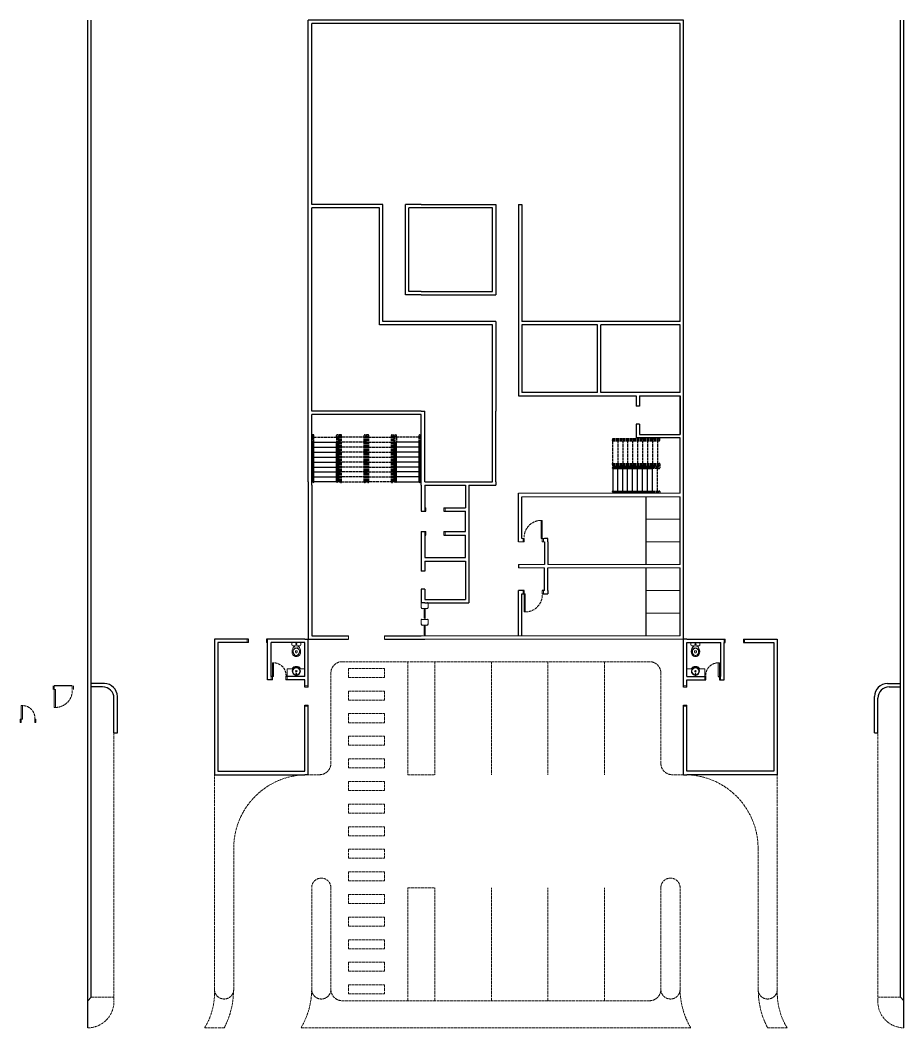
# Model space of a CAD drawing. Header units: centimetres. Extents: x 327 to 9731, y -213 to 4246.
# Drawn here: x 327 to 4237, y -213 to 4246 of the extents above; entities that cross this region are included whole.
import ezdxf

# ---------------------------------------------------------------- set-up
doc = ezdxf.new("R2010")
doc.units = ezdxf.units.CM
doc.linetypes.add('ACAD_ISO02W100', pattern=[15, 12, -3])
for name, color, linetype, lineweight in [('ARQ-MOVEIS', 253, 'Continuous', 15), ('Calçada', 7, 'ACAD_ISO02W100', 15), ('Catraca', 7, 'Continuous', 15), ('Escada', 7, 'Continuous', 30), ('Escada traço', 7, 'ACAD_ISO02W100', 30), ('Parede', 7, 'Continuous', 30), ('porta', 7, 'Continuous', 15), ('tracejada', 254, 'ACAD_ISO02W100', 15), ('vagas estacionamento', 7, 'ACAD_ISO02W100', 15)]:
    doc.layers.add(name, color=color, linetype=linetype, lineweight=lineweight)

msp = doc.modelspace()

# ---------------------------------------------------------------- linework, layer by layer
for p, q in [((1587.2, 1507.5), (1602.2, 1507.5)), ((3277.2, 1507.5), (3262.2, 1507.5))]:
    msp.add_line(p, q)
at = {"layer": 'ARQ-MOVEIS', "color": 253}
for p, q in [((1529.2, 1490.4), (1529.2, 1481.7)), ((1565.2, 1477.7), (1533.2, 1477.7)), ((1569.2, 1490.4), (1569.2, 1481.7)), ((3295.2, 1490.4), (3295.2, 1481.7)), ((3299.2, 1477.7), (3331.2, 1477.7)), ((3335.2, 1490.4), (3335.2, 1481.7)), ((1535.7, 1469.7), (1533.8, 1466.4)), ((1545.2, 1450), (1545.2, 1454.5)), ((1546.2, 1455.5), (1552.2, 1455.5)), ((1553.2, 1450), (1553.2, 1454.5)), ((1562.8, 1469.7), (1564.6, 1466.4)), ((3301.7, 1469.7), (3299.8, 1466.4)), ((3311.2, 1450), (3311.2, 1454.5)), ((3318.2, 1455.5), (3312.2, 1455.5)), ((3319.2, 1450), (3319.2, 1454.5)), ((3328.8, 1469.7), (3330.6, 1466.4)), ((1530.4, 1376.3), (1508.4, 1376.3)), ((1508.4, 1342.5), (1508.4, 1376.3)), ((1547.4, 1355.5), (1551.1, 1355.5)), ((1547.4, 1346.9), (1547.4, 1355.5)), ((1551.1, 1346.9), (1551.1, 1355.5)), ((1587.2, 1376.3), (1568, 1376.3)), ((3277.2, 1376.3), (3296.4, 1376.3)), ((3317.1, 1355.5), (3313.4, 1355.5)), ((3313.4, 1346.9), (3313.4, 1355.5)), ((3317.1, 1346.9), (3317.1, 1355.5)), ((3334, 1376.3), (3356.1, 1376.3)), ((3356.1, 1342.5), (3356.1, 1376.3))]:
    msp.add_line(p, q, dxfattribs=at)
for centre, radius in [((1549.2, 1485.7), 2.5), ((1549.2, 1485.7), 1.8), ((3315.2, 1485.7), 2.5), ((3315.2, 1485.7), 1.8), ((1549.2, 1345.3), 2.46), ((1549.2, 1345.3), 1.96), ((3315.2, 1345.3), 2.46), ((3315.2, 1345.3), 1.96)]:
    msp.add_circle(centre, radius, dxfattribs=at)
for centre, radius, start, end in [((1531.2, 1490.4), 2, 90.0013, 179.9987), ((1533.2, 1481.7), 4, 180.0013, 269.9987), ((1514, 1482.1), 25, 330.3575, 350.0035), ((1541.7, 1473), 0.75, 90, 270), ((1541.7, 1473), 0.75, 270, 90), ((1556.7, 1473), 0.75, 90, 270), ((1556.7, 1473), 0.75, 270, 90), ((1584.5, 1482.1), 25, 189.9928, 209.6409), ((1565.2, 1481.7), 4, 270.0013, 359.9987), ((1567.2, 1490.4), 2, 0.0013, 89.9987), ((3297.2, 1490.4), 2, 90.0013, 179.9987), ((3299.2, 1481.7), 4, 180.0013, 269.9987), ((3280, 1482.1), 25, 330.3591, 350.0072), ((3307.7, 1473), 0.75, 90, 270), ((3307.7, 1473), 0.75, 270, 90), ((3322.7, 1473), 0.75, 90, 270), ((3322.7, 1473), 0.75, 270, 90), ((3350.5, 1482.1), 25, 189.9965, 209.6425), ((3331.2, 1481.7), 4, 270.0013, 359.9987), ((3333.2, 1490.4), 2, 0.0013, 89.9987), ((1557.7, 1452.8), 27.5, 150.3651, 211.7876), ((1549.2, 1447.5), 17.5, 211.7883, 328.2117), ((1557.7, 1452.8), 23, 174.8455, 211.7867), ((1549.2, 1453.6), 14.5, 5.154, 174.846), ((1557.7, 1452.8), 22, 174.8474, 211.7905), ((1549.2, 1453.6), 13.5, 5.1542, 174.8458), ((1549.2, 1447.5), 13, 211.7885, 328.2115), ((1549.2, 1447.5), 12, 211.7884, 328.2116), ((1546.2, 1454.5), 1, 90.0013, 179.9987), ((1549.2, 1450), 4, 180, 0), ((1552.2, 1454.5), 1, 0.0013, 89.9987), ((1540.7, 1452.8), 22, 328.2097, 5.1512), ((1540.7, 1452.8), 23, 328.2133, 5.1545), ((1540.7, 1452.8), 27.5, 328.2121, 29.6352), ((3323.7, 1452.8), 27.5, 150.3648, 211.7879), ((3315.2, 1447.5), 17.5, 211.7883, 328.2117), ((3323.7, 1452.8), 23, 174.8455, 211.7867), ((3315.2, 1453.6), 14.5, 5.154, 174.846), ((3323.7, 1452.8), 22, 174.8488, 211.7903), ((3315.2, 1453.6), 13.5, 5.1542, 174.8458), ((3315.2, 1447.5), 13, 211.7885, 328.2115), ((3315.2, 1447.5), 12, 211.7884, 328.2116), ((3312.2, 1454.5), 1, 90.0013, 179.9987), ((3315.2, 1450), 4, 180, 0), ((3318.2, 1454.5), 1, 0.0013, 89.9987), ((3306.7, 1452.8), 22, 328.2095, 5.1526), ((3306.7, 1452.8), 23, 328.2133, 5.1545), ((3306.7, 1452.8), 27.5, 328.2124, 29.6349), ((1549.2, 1364.8), 22, 90, 148.661), ((1549.2, 1364.8), 18, 90, 264.0688), ((1549.2, 1364.8), 22, 31.339, 90), ((1549.2, 1364.8), 18, 276.2513, 90), ((3315.2, 1364.8), 22, 90, 148.661), ((3315.2, 1364.8), 18, 90, 263.7487), ((3315.2, 1364.8), 22, 31.339, 90), ((3315.2, 1364.8), 18, 275.9312, 90), ((1549.2, 1364.8), 15.6, 90, 263.1514), ((1549.2, 1364.8), 3.35, 90, 270), ((1549.2, 1364.8), 2.25, 90, 270), ((1549.2, 1364.8), 15.6, 277.2188, 90), ((1549.2, 1364.8), 3.35, 270, 90), ((1549.2, 1364.8), 2.25, 270, 90), ((3315.2, 1364.8), 15.6, 90, 262.7812), ((3315.2, 1364.8), 3.35, 90, 270), ((3315.2, 1364.8), 2.25, 90, 270), ((3315.2, 1364.8), 15.6, 276.8486, 90), ((3315.2, 1364.8), 3.35, 270, 90), ((3315.2, 1364.8), 2.25, 270, 90)]:
    msp.add_arc(centre, radius, start, end, dxfattribs=at)
at = {"layer": 'Calçada'}
for p, q in [((1752.2, 1407.5), (3112.2, 1407.5)), ((1702.2, 957.5), (1702.2, 1357.5)), ((1779.9, 1377.5), (1779.9, 1337.5)), ((1779.9, 1377.5), (1939.9, 1377.5)), ((1939.9, 1377.5), (1939.9, 1337.5)), ((3162.2, 957.5), (3162.2, 1357.5)), ((1779.9, 1337.5), (1939.9, 1337.5)), ((1779.9, 1277.5), (1939.9, 1277.5)), ((1779.9, 1277.5), (1779.9, 1237.5)), ((1939.9, 1277.5), (1939.9, 1237.5)), ((1779.9, 1237.5), (1939.9, 1237.5)), ((1779.9, 1177.5), (1939.9, 1177.5)), ((1779.9, 1177.5), (1779.9, 1137.5)), ((1939.9, 1177.5), (1939.9, 1137.5)), ((1779.9, 1137.5), (1939.9, 1137.5)), ((742.2, 1092.5), (742.2, -92.5)), ((1779.9, 1077.5), (1939.9, 1077.5)), ((1779.9, 1077.5), (1779.9, 1037.5)), ((1939.9, 1077.5), (1939.9, 1037.5)), ((4122.2, -92.5), (4122.2, 1092.5)), ((4122.2, 1092.5), (4122.2, 1092.5)), ((1779.9, 1037.5), (1939.9, 1037.5)), ((1779.9, 977.5), (1939.9, 977.5)), ((1779.9, 977.5), (1779.9, 937.5)), ((1779.9, 937.5), (1939.9, 937.5)), ((1939.9, 977.5), (1939.9, 937.5)), ((1187.2, -42.5), (1187.2, 907.5)), ((1652.2, 907.5), (1602.2, 907.5)), ((3262.2, 907.5), (3212.2, 907.5)), ((3677.2, -42.5), (3677.2, 907.5)), ((1779.9, 877.5), (1939.9, 877.5)), ((1779.9, 877.5), (1779.9, 837.5)), ((1939.9, 877.5), (1939.9, 837.5)), ((1779.9, 837.5), (1939.9, 837.5)), ((1779.9, 777.5), (1939.9, 777.5)), ((1779.9, 777.5), (1779.9, 737.5)), ((1939.9, 777.5), (1939.9, 737.5)), ((1779.9, 737.5), (1939.9, 737.5)), ((1779.9, 677.5), (1939.9, 677.5)), ((1779.9, 677.5), (1779.9, 637.5)), ((1939.9, 677.5), (1939.9, 637.5)), ((1779.9, 637.5), (1939.9, 637.5)), ((1272.2, -42.5), (1272.2, 581.8)), ((3592.2, 581.8), (3592.2, -42.5)), ((1779.9, 577.5), (1779.9, 537.5)), ((1779.9, 577.5), (1939.9, 577.5)), ((1779.9, 537.5), (1939.9, 537.5)), ((1939.9, 577.5), (1939.9, 537.5)), ((1779.9, 477.5), (1779.9, 437.5)), ((1779.9, 477.5), (1939.9, 477.5)), ((1939.9, 477.5), (1939.9, 437.5)), ((1617.2, -42.5), (1617.2, 407.5)), ((1779.9, 437.5), (1939.9, 437.5)), ((3247.2, -42.5), (3247.2, 407.5)), ((1779.9, 377.5), (1779.9, 337.5)), ((1779.9, 377.5), (1939.9, 377.5)), ((1939.9, 377.5), (1939.9, 337.5)), ((1779.9, 337.5), (1939.9, 337.5)), ((1779.9, 277.5), (1779.9, 237.5)), ((1779.9, 277.5), (1939.9, 277.5)), ((1939.9, 277.5), (1939.9, 237.5)), ((1779.9, 237.5), (1939.9, 237.5)), ((1702.2, 187.5), (1702.2, -42.5)), ((3162.2, 187.5), (3162.2, -42.5)), ((1779.9, 177.5), (1779.9, 137.5)), ((1779.9, 177.5), (1939.9, 177.5)), ((1779.9, 137.5), (1939.9, 137.5)), ((1939.9, 177.5), (1939.9, 137.5)), ((1779.9, 77.5), (1779.9, 37.5)), ((1779.9, 77.5), (1939.9, 77.5)), ((1939.9, 77.5), (1939.9, 37.5)), ((1779.9, 37.5), (1939.9, 37.5)), ((1779.9, -22.5), (1779.9, -62.5)), ((1779.9, -22.5), (1939.9, -22.5)), ((1939.9, -22.5), (1939.9, -62.5)), ((642.2, -77.5), (742.2, -77.5)), ((1779.9, -62.5), (1939.9, -62.5)), ((4222.2, -77.3), (4122.2, -77.3)), ((3112.2, -92.5), (1752.2, -92.5)), ((1229.7, -212.5), (1143.7, -212.5)), ((1574.8, -212.5), (1570.1, -212.5)), ((3294.4, -212.5), (1574.8, -212.5)), ((3634.7, -212.5), (3720.7, -212.5))]:
    msp.add_line(p, q, dxfattribs=at)
for centre, radius, start, end in [((1752.2, 1357.5), 50, 90, 180), ((3112.2, 1357.5), 50, 0, 90), ((1652.2, 957.5), 50, 270, 0), ((3212.2, 957.5), 50, 180, 270), ((1597.9, 581.8), 325.6, 90, 180), ((3266.6, 581.8), 325.6, 0, 90), ((1659.7, 407.5), 42.5, 0, 180), ((3204.7, 407.5), 42.5, 360, 180), ((1659.7, -10), 42.5, 180, 180), ((3204.7, -10), 42.5, 359.9999999999999, 0), ((885.5, -55.9), 302, 328.7602, 2.5338), ((1229.7, -42.5), 42.5, 180, 0), ((1274.8, -39.1), 342.4, 329.5743, 359.4298), ((1659.7, -42.5), 42.5, 180, 0), ((1717.2, -112.5), 100, 98.6269, 98.7182), ((1752.2, -42.5), 50, 180, 270), ((3112.2, -42.5), 50, 270, 0), ((3147.2, -112.5), 100, 81.2818, 81.3731), ((3204.7, -42.5), 42.5, 180, 0), ((3589.6, -39.1), 342.4, 180.5702, 210.4257), ((3634.7, -42.5), 42.5, 180, 0), ((3979, -55.9), 302, 177.4662, 211.2398), ((928.5, -49.8), 342.4, 331.6151, 359.4298), ((3936, -49.8), 342.4, 180.5702, 208.3849), ((625.6, -95.9), 116.7, 270.8051, 1.6326), ((4238.9, -95.9), 116.7, 178.3674, 269.1949)]:
    msp.add_arc(centre, radius, start, end, dxfattribs=at)
at = {"layer": 'Catraca'}
for p, q in [((2102.2, 1665.8), (2102.2, 1647.8)), ((2132.2, 1647.8), (2132.2, 1665.8)), ((2107.2, 1642.8), (2127.2, 1642.8)), ((2115.2, 1642.8), (2115.2, 1600.8)), ((2119.2, 1600.8), (2119.2, 1642.8)), ((2102.2, 1592.5), (2102.2, 1574.5)), ((2104.2, 1594.5), (2130.2, 1594.5)), ((2107.2, 1569.5), (2127.2, 1569.5)), ((2115.2, 1569.5), (2115.2, 1527.5)), ((2119.2, 1527.5), (2119.2, 1569.5)), ((2132.2, 1574.5), (2132.2, 1592.5))]:
    msp.add_line(p, q, dxfattribs=at)
at = {"layer": 'Escada'}
for p, q in [((3262.2, 4245.8), (1602.2, 4245.8)), ((3247.2, 4230.8), (1617.2, 4230.8)), ((1932.2, 3430.8), (1617.2, 3430.8)), ((1917.2, 3415.8), (1617.2, 3415.8)), ((2102.2, 3430.8), (2032.2, 3430.8)), ((2102.2, 3415.8), (2047.2, 3415.8)), ((2102.2, 3045.8), (2047.2, 3045.8)), ((2102.2, 3030.8), (2032.2, 3030.8)), ((2102.2, 2515.8), (1617.2, 2515.8)), ((2102.2, 2500.8), (1617.2, 2500.8)), ((2102.2, 2515.8), (2117.2, 2515.8)), ((1620.2, 2405.8), (1617.2, 2405.8)), ((1617.2, 2378.8), (1622.2, 2378.8)), ((1627.2, 2378.8), (1727.5, 2378.8)), ((1727.5, 2202.8), (1727.5, 2378.8)), ((1732.5, 2378.8), (1737.5, 2378.8)), ((1732.5, 2202.8), (1732.5, 2378.8)), ((1737.5, 2202.8), (1737.5, 2378.8)), ((1982, 2202.8), (1982, 2378.8)), ((1987, 2378.8), (1982, 2378.8)), ((1987, 2202.8), (1987, 2378.8)), ((1992, 2202.8), (1992, 2378.8)), ((2092.2, 2378.8), (1992, 2378.8)), ((2092.2, 2378.8), (2097.2, 2378.8)), ((2102.2, 2378.8), (2097.2, 2378.8)), ((1617.2, 2356.8), (1622.2, 2356.8)), ((1617.2, 2334.8), (1622.2, 2334.8)), ((1627.2, 2356.8), (1727.5, 2356.8)), ((1627.2, 2334.8), (1727.5, 2334.8)), ((1732.5, 2356.8), (1737.5, 2356.8)), ((1732.5, 2334.8), (1737.5, 2334.8)), ((1987, 2356.8), (1982, 2356.8)), ((1987, 2334.8), (1982, 2334.8)), ((2092.2, 2356.8), (1992, 2356.8)), ((2092.2, 2334.8), (1992, 2334.8)), ((2102.2, 2356.8), (2097.2, 2356.8)), ((2102.2, 2334.8), (2097.2, 2334.8)), ((1617.2, 2312.8), (1622.2, 2312.8)), ((1617.2, 2290.8), (1622.2, 2290.8)), ((1622.2, 2312.8), (1727.5, 2312.8)), ((1622.2, 2290.8), (1727.5, 2290.8)), ((1732.5, 2312.8), (1737.5, 2312.8)), ((1732.5, 2290.8), (1737.5, 2290.8)), ((1987, 2312.8), (1982, 2312.8)), ((1987, 2290.8), (1982, 2290.8)), ((2092.2, 2312.8), (1992, 2312.8)), ((2092.2, 2290.8), (1992, 2290.8)), ((2102.2, 2312.8), (2097.2, 2312.8)), ((2102.2, 2290.8), (2097.2, 2290.8)), ((1617.2, 2268.8), (1622.2, 2268.8)), ((1617.2, 2246.8), (1622.2, 2246.8)), ((1622.2, 2268.8), (1727.5, 2268.8)), ((1622.2, 2246.8), (1727.5, 2246.8)), ((1732.5, 2268.8), (1737.5, 2268.8)), ((1732.5, 2246.8), (1737.5, 2246.8)), ((1987, 2268.8), (1982, 2268.8)), ((1987, 2246.8), (1982, 2246.8)), ((2092.2, 2268.8), (1992, 2268.8)), ((2092.2, 2246.8), (1992, 2246.8)), ((2102.2, 2268.8), (2097.2, 2268.8)), ((2102.2, 2246.8), (2097.2, 2246.8)), ((2949.2, 2272.7), (2949.2, 2267.7)), ((2949.2, 2272.7), (3125.2, 2272.7)), ((2949.2, 2267.7), (3125.2, 2267.7)), ((2949.2, 2262.7), (2949.2, 2162.5)), ((2949.2, 2262.7), (3125.2, 2262.7)), ((2971.2, 2267.7), (2971.2, 2272.7)), ((2971.2, 2162.5), (2971.2, 2262.7)), ((2993.2, 2267.7), (2993.2, 2272.7)), ((2993.2, 2162.5), (2993.2, 2262.7)), ((3015.2, 2267.7), (3015.2, 2272.7)), ((3015.2, 2162.5), (3015.2, 2262.7)), ((3037.2, 2267.7), (3037.2, 2272.7)), ((3037.2, 2162.5), (3037.2, 2262.7)), ((3059.2, 2267.7), (3059.2, 2272.7)), ((3059.2, 2162.5), (3059.2, 2262.7)), ((3081.2, 2267.7), (3081.2, 2272.7)), ((3081.2, 2162.5), (3081.2, 2262.7)), ((3103.2, 2267.7), (3103.2, 2272.7)), ((3103.2, 2162.5), (3103.2, 2262.7)), ((3125.2, 2267.7), (3125.2, 2272.7)), ((3125.2, 2162.5), (3125.2, 2262.7)), ((1617.2, 2224.8), (1622.2, 2224.8)), ((1622.2, 2202.8), (1617.2, 2202.8)), ((1622.2, 2224.8), (1727.5, 2224.8)), ((1727.5, 2202.8), (1622.2, 2202.8)), ((1732.5, 2224.8), (1737.5, 2224.8)), ((1737.5, 2202.8), (1732.5, 2202.8)), ((1987, 2224.8), (1982, 2224.8)), ((1982, 2202.8), (1987, 2202.8)), ((2092.2, 2224.8), (1992, 2224.8)), ((1992, 2202.8), (2092.2, 2202.8)), ((2102.2, 2224.8), (2097.2, 2224.8)), ((2097.2, 2202.8), (2102.2, 2202.8)), ((2949.2, 2157.5), (2949.2, 2152.5)), ((2971.2, 2152.5), (2971.2, 2157.5)), ((2993.2, 2152.5), (2993.2, 2157.5)), ((3015.2, 2152.5), (3015.2, 2157.5)), ((3037.2, 2152.5), (3037.2, 2157.5)), ((3059.2, 2152.5), (3059.2, 2157.5)), ((3081.2, 2152.5), (3081.2, 2157.5)), ((3103.2, 2152.5), (3103.2, 2157.5)), ((3125.2, 2162.5), (3125.2, 2157.5)), ((3125.2, 2152.5), (3125.2, 2157.5))]:
    msp.add_line(p, q, dxfattribs=at)
for centre, start, end in [((2949.2, 2265.2), 90, 270), ((1624.7, 2202.8), 180, 0), ((1730, 2202.8), 180, 0), ((1989.5, 2202.8), 180, 0), ((2094.7, 2202.8), 180, 0), ((2949.2, 2160), 90, 270)]:
    msp.add_arc(centre, 2.5, start, end, dxfattribs=at)
at = {"layer": 'Escada traço'}
for p, q in [((1625.2, 2410.8), (1617.2, 2410.8)), ((1627.2, 2405.8), (1627.2, 2408.8)), ((1727.5, 2400.8), (1727.5, 2408.8)), ((1747.5, 2410.8), (1729.5, 2410.8)), ((1749.5, 2400.8), (1749.5, 2408.8)), ((1849.7, 2405.8), (1849.7, 2408.8)), ((1851.7, 2410.8), (1859.7, 2410.8)), ((1867.7, 2410.8), (1859.7, 2410.8)), ((1869.7, 2405.8), (1869.7, 2408.8)), ((1970, 2202.8), (1970, 2408.8)), ((1972, 2410.8), (1990, 2410.8)), ((1992, 2400.8), (1992, 2408.8)), ((2092.2, 2405.8), (2092.2, 2408.8)), ((2094.2, 2410.8), (2102.2, 2410.8)), ((1617.2, 2400.8), (1622.2, 2400.8)), ((1622.2, 2400.8), (1622.2, 2403.8)), ((1622.2, 2400.8), (1622.2, 2378.8)), ((1627.2, 2400.8), (1627.2, 2405.8)), ((1627.2, 2400.8), (1727.5, 2400.8)), ((1627.2, 2378.8), (1627.2, 2400.8)), ((1727.5, 2400.8), (1727.5, 2378.8)), ((1732.5, 2400.8), (1732.5, 2403.8)), ((1732.5, 2400.8), (1737.5, 2400.8)), ((1732.5, 2400.8), (1732.5, 2378.8)), ((1742.5, 2405.8), (1734.5, 2405.8)), ((1737.5, 2378.8), (1737.5, 2400.8)), ((1744.5, 2400.8), (1739.5, 2400.8)), ((1739.5, 2202.8), (1739.5, 2400.8)), ((1744.5, 2378.8), (1739.5, 2378.8)), ((1744.5, 2400.8), (1744.5, 2403.8)), ((1744.5, 2202.8), (1744.5, 2400.8)), ((1854.7, 2400.8), (1749.5, 2400.8)), ((1749.5, 2202.8), (1749.5, 2400.8)), ((1854.7, 2378.8), (1749.5, 2378.8)), ((1849.7, 2400.8), (1849.7, 2405.8)), ((1849.7, 2202.8), (1849.7, 2400.8)), ((1854.7, 2400.8), (1854.7, 2403.8)), ((1854.7, 2202.8), (1854.7, 2400.8)), ((1859.7, 2400.8), (1854.7, 2400.8)), ((1859.7, 2378.8), (1854.7, 2378.8)), ((1856.7, 2405.8), (1859.7, 2405.8)), ((1862.7, 2405.8), (1859.7, 2405.8)), ((1859.7, 2202.8), (1859.7, 2400.8)), ((1859.7, 2400.8), (1864.7, 2400.8)), ((1859.7, 2202.8), (1859.7, 2400.8)), ((1859.7, 2378.8), (1864.7, 2378.8)), ((1864.7, 2400.8), (1864.7, 2403.8)), ((1864.7, 2202.8), (1864.7, 2400.8)), ((1869.7, 2400.8), (1869.7, 2405.8)), ((1869.7, 2202.8), (1869.7, 2400.8)), ((1869.7, 2400.8), (1970, 2400.8)), ((1869.7, 2378.8), (1970, 2378.8)), ((1975, 2202.8), (1975, 2403.8)), ((1975, 2400.8), (1980, 2400.8)), ((1975, 2378.8), (1980, 2378.8)), ((1977, 2405.8), (1985, 2405.8)), ((1980, 2202.8), (1980, 2400.8)), ((1987, 2400.8), (1982, 2400.8)), ((1982, 2378.8), (1982, 2400.8)), ((1987, 2400.8), (1987, 2403.8)), ((1987, 2378.8), (1987, 2400.8)), ((2092.2, 2400.8), (1992, 2400.8)), ((1992, 2400.8), (1992, 2378.8)), ((2092.2, 2400.8), (2092.2, 2405.8)), ((2092.2, 2378.8), (2092.2, 2400.8)), ((2097.2, 2400.8), (2097.2, 2403.8)), ((2102.2, 2400.8), (2097.2, 2400.8)), ((2097.2, 2378.8), (2097.2, 2400.8)), ((2099.2, 2405.8), (2102.2, 2405.8)), ((2949.2, 2395), (3147.2, 2395)), ((2949.2, 2390), (2949.2, 2395)), ((2949.2, 2395), (3147.2, 2395)), ((2949.2, 2390), (3147.2, 2390)), ((2949.2, 2385), (3147.2, 2385)), ((2949.2, 2279.7), (2949.2, 2385)), ((2971.2, 2395), (2971.2, 2390)), ((2971.2, 2385), (2971.2, 2284.7)), ((2993.2, 2395), (2993.2, 2390)), ((2993.2, 2385), (2993.2, 2284.7)), ((3015.2, 2395), (3015.2, 2390)), ((3015.2, 2385), (3015.2, 2284.7)), ((3037.2, 2395), (3037.2, 2390)), ((3037.2, 2385), (3037.2, 2284.7)), ((3059.2, 2395), (3059.2, 2390)), ((3059.2, 2385), (3059.2, 2284.7)), ((3081.2, 2395), (3081.2, 2390)), ((3081.2, 2385), (3081.2, 2284.7)), ((3103.2, 2395), (3103.2, 2390)), ((3103.2, 2385), (3103.2, 2284.7)), ((3125.2, 2395), (3125.2, 2390)), ((3125.2, 2385), (3125.2, 2284.7)), ((3147.2, 2395), (3147.2, 2390)), ((3147.2, 2390), (3150.2, 2390)), ((3147.2, 2385), (3147.2, 2284.7)), ((3147.2, 2385), (3152.2, 2385)), ((3152.2, 2398), (3152.2, 2395)), ((3152.2, 2392), (3152.2, 2395)), ((3152.2, 2385), (3155.2, 2385)), ((3157.2, 2387), (3157.2, 2398)), ((1744.5, 2356.8), (1739.5, 2356.8)), ((1744.5, 2334.8), (1739.5, 2334.8)), ((1854.7, 2356.8), (1749.5, 2356.8)), ((1854.7, 2334.8), (1749.5, 2334.8)), ((1859.7, 2356.8), (1854.7, 2356.8)), ((1859.7, 2334.8), (1854.7, 2334.8)), ((1859.7, 2356.8), (1864.7, 2356.8)), ((1859.7, 2334.8), (1864.7, 2334.8)), ((1869.7, 2356.8), (1970, 2356.8)), ((1869.7, 2334.8), (1970, 2334.8)), ((1975, 2356.8), (1980, 2356.8)), ((1975, 2334.8), (1980, 2334.8)), ((1744.5, 2312.8), (1739.5, 2312.8)), ((1744.5, 2290.8), (1739.5, 2290.8)), ((1854.7, 2312.8), (1749.5, 2312.8)), ((1854.7, 2290.8), (1749.5, 2290.8)), ((1859.7, 2312.8), (1854.7, 2312.8)), ((1859.7, 2290.8), (1854.7, 2290.8)), ((1859.7, 2312.8), (1864.7, 2312.8)), ((1859.7, 2290.8), (1864.7, 2290.8)), ((1869.7, 2312.8), (1970, 2312.8)), ((1869.7, 2290.8), (1970, 2290.8)), ((1975, 2312.8), (1980, 2312.8)), ((1975, 2290.8), (1980, 2290.8)), ((2949.2, 2284.7), (3155.2, 2284.7)), ((2949.2, 2274.7), (2949.2, 2279.7)), ((2949.2, 2279.7), (3150.2, 2279.7)), ((2949.2, 2274.7), (3147.2, 2274.7)), ((2971.2, 2279.7), (2971.2, 2274.7)), ((2993.2, 2279.7), (2993.2, 2274.7)), ((3015.2, 2279.7), (3015.2, 2274.7)), ((3037.2, 2279.7), (3037.2, 2274.7)), ((3059.2, 2279.7), (3059.2, 2274.7)), ((3081.2, 2279.7), (3081.2, 2274.7)), ((3103.2, 2279.7), (3103.2, 2274.7)), ((3125.2, 2279.7), (3125.2, 2274.7)), ((3147.2, 2279.7), (3147.2, 2274.7)), ((3152.2, 2277.7), (3152.2, 2269.7)), ((3157.2, 2282.7), (3157.2, 2264.7)), ((1744.5, 2268.8), (1739.5, 2268.8)), ((1744.5, 2246.8), (1739.5, 2246.8)), ((1854.7, 2268.8), (1749.5, 2268.8)), ((1854.7, 2246.8), (1749.5, 2246.8)), ((1859.7, 2268.8), (1854.7, 2268.8)), ((1859.7, 2246.8), (1854.7, 2246.8)), ((1859.7, 2268.8), (1864.7, 2268.8)), ((1859.7, 2246.8), (1864.7, 2246.8)), ((1869.7, 2268.8), (1970, 2268.8)), ((1869.7, 2246.8), (1970, 2246.8)), ((1975, 2268.8), (1980, 2268.8)), ((1975, 2246.8), (1980, 2246.8)), ((3125.2, 2272.7), (3147.2, 2272.7)), ((3125.2, 2267.7), (3147.2, 2267.7)), ((3147.2, 2262.7), (3125.2, 2262.7)), ((3147.2, 2267.7), (3147.2, 2272.7)), ((3147.2, 2267.7), (3150.2, 2267.7)), ((3147.2, 2162.5), (3147.2, 2262.7)), ((3147.2, 2262.7), (3155.2, 2262.7)), ((1744.5, 2224.8), (1739.5, 2224.8)), ((1739.5, 2202.8), (1744.5, 2202.8)), ((1854.7, 2224.8), (1749.5, 2224.8)), ((1749.5, 2202.8), (1849.7, 2202.8)), ((1859.7, 2224.8), (1854.7, 2224.8)), ((1854.7, 2202.8), (1859.7, 2202.8)), ((1859.7, 2224.8), (1864.7, 2224.8)), ((1864.7, 2202.8), (1859.7, 2202.8)), ((1869.7, 2224.8), (1970, 2224.8)), ((1975, 2202.8), (1869.7, 2202.8)), ((1975, 2224.8), (1980, 2224.8)), ((1980, 2202.8), (1975, 2202.8)), ((3125.2, 2162.5), (3147.2, 2162.5)), ((3125.2, 2157.5), (3147.2, 2157.5)), ((3147.2, 2162.5), (3152.2, 2162.5)), ((3147.2, 2152.5), (3147.2, 2157.5)), ((3147.2, 2157.5), (3150.2, 2157.5)), ((3152.2, 2162.5), (3155.2, 2162.5)), ((3157.2, 2160.5), (3157.2, 2152.5))]:
    msp.add_line(p, q, dxfattribs=at)
for centre, radius, start, end in [((1625.2, 2408.8), 2, 0, 90), ((1729.5, 2408.8), 2, 90, 180), ((1747.5, 2408.8), 2, 0, 90), ((1851.7, 2408.8), 2, 90, 180), ((1867.7, 2408.8), 2, 0, 90), ((1972, 2408.8), 2, 90, 180), ((1990, 2408.8), 2, 0, 90), ((2094.2, 2408.8), 2, 90, 180), ((1620.2, 2403.8), 2, 0, 90), ((1734.5, 2403.8), 2, 90, 180), ((1742.5, 2403.8), 2, 0, 90), ((1856.7, 2403.8), 2, 90, 180), ((1862.7, 2403.8), 2, 0, 90), ((1977, 2403.8), 2, 90, 180), ((1985, 2403.8), 2, 0, 90), ((2099.2, 2403.8), 2, 90, 180), ((2949.2, 2387.5), 2.5, 90, 270), ((3150.2, 2392), 2, 270, 0), ((3155.2, 2387), 2, 270, 0), ((2949.2, 2282.2), 2.5, 90, 270), ((3150.2, 2277.7), 2, 0, 90), ((3155.2, 2282.7), 2, 0, 90), ((3150.2, 2269.7), 2, 270, 0), ((3155.2, 2264.7), 2, 270, 0), ((1747, 2202.8), 2.5, 180, 0), ((1852.2, 2202.8), 2.5, 180, 0), ((1867.2, 2202.8), 2.5, 180, 0), ((1972.5, 2202.8), 2.5, 180, 0), ((3150.2, 2155.5), 2, 0, 90), ((3155.2, 2160.5), 2, 0, 90)]:
    msp.add_arc(centre, radius, start, end, dxfattribs=at)
at = {"layer": 'Parede'}
for p, q in [((627.2, 1092.5), (627.2, 4245.8)), ((642.2, 1092.5), (642.2, 4245.8)), ((1602.2, 2515.8), (1602.2, 4245.8)), ((3262.2, 1507.5), (3262.2, 4245.8)), ((4222.2, 1092.5), (4222.2, 4245.8)), ((4237.2, 1092.5), (4237.2, 4245.8)), ((1617.2, 3430.8), (1617.2, 4230.8)), ((3247.2, 2913), (3247.2, 4230.8)), ((1617.2, 2830.8), (1617.2, 3415.8)), ((1917.2, 2898), (1917.2, 3415.8)), ((1932.2, 2913), (1932.2, 3430.8)), ((2032.2, 3030.8), (2032.2, 3430.8)), ((2047.2, 3045.8), (2047.2, 3415.8)), ((2102.2, 3430.8), (2432.2, 3430.8)), ((2417.2, 3415.8), (2102.2, 3415.8)), ((2417.2, 3045.8), (2417.2, 3415.8)), ((2432.2, 3430.8), (2432.2, 3030.8)), ((2532.2, 3430.8), (2532.2, 2928)), ((2532.2, 3430.8), (2547.2, 3430.8)), ((2547.2, 3430.8), (2547.2, 2913)), ((2102.2, 3045.8), (2417.2, 3045.8)), ((2102.2, 3030.8), (2432.2, 3030.8)), ((2417.2, 2898), (1917.2, 2898)), ((2432.2, 2913), (1932.2, 2913)), ((2417.2, 2515.8), (2417.2, 2898)), ((2432.2, 2913), (2432.2, 2515.8)), ((2532.2, 2928), (2532.2, 2598)), ((3247.2, 2913), (2547.2, 2913)), ((2547.2, 2898), (2547.2, 2598)), ((2882.2, 2898), (2547.2, 2898)), ((2882.2, 2598), (2882.2, 2898)), ((3247.2, 2898), (2897.2, 2898)), ((2897.2, 2598), (2897.2, 2898)), ((3247.2, 2598), (3247.2, 2898)), ((1617.2, 2515.8), (1617.2, 2830.8)), ((2532.2, 2598), (2532.2, 2583)), ((2882.2, 2598), (2547.2, 2598)), ((3247.2, 2598), (2897.2, 2598)), ((2532.2, 2583), (3052.2, 2583)), ((3052.2, 2583), (3052.2, 2538)), ((3067.2, 2583), (3067.2, 2538)), ((3067.2, 2583), (3247.2, 2583)), ((3247.2, 2583), (3247.2, 2413)), ((3247.2, 2413), (3247.2, 2583)), ((1602.2, 2202.8), (1602.2, 2515.8)), ((1617.2, 2187.8), (1617.2, 2500.8)), ((2102.2, 2187.8), (2102.2, 2500.8)), ((2117.2, 2202.8), (2117.2, 2515.8)), ((2417.2, 2202.8), (2417.2, 2515.8)), ((2432.2, 2202.8), (2432.2, 2515.8)), ((3067.2, 2538), (3052.2, 2538)), ((3052.2, 2458), (3052.2, 2398)), ((3067.2, 2458), (3052.2, 2458)), ((3067.2, 2458), (3067.2, 2413)), ((3067.2, 2413), (3247.2, 2413)), ((1622.2, 2202.8), (1622.2, 2378.8)), ((1627.2, 2202.8), (1627.2, 2378.8)), ((2092.2, 2202.8), (2092.2, 2378.8)), ((2097.2, 2202.8), (2097.2, 2378.8)), ((3247.2, 2398), (3052.2, 2398)), ((3247.2, 2152.5), (3247.2, 2398)), ((1602.2, 2202.8), (1602.2, 1507.5)), ((1617.2, 2187.8), (1617.2, 1522.5)), ((2102.2, 2187.8), (2102.2, 2072.8)), ((2117.2, 2202.8), (2417.2, 2202.8)), ((2117.2, 2187.8), (2117.2, 2087.8)), ((2117.2, 2187.8), (2297.2, 2187.8)), ((2297.2, 2187.8), (2297.2, 2087.8)), ((2312.2, 2187.8), (2312.2, 1667.8)), ((2312.2, 2187.8), (2432.2, 2187.8)), ((2432.2, 2202.8), (2432.2, 2187.8)), ((2532.2, 1937.5), (2532.2, 2152.5)), ((2949.2, 2162.5), (3125.2, 2162.5)), ((2949.2, 2157.5), (3125.2, 2157.5)), ((2547.2, 1952.5), (2547.2, 2137.5)), ((3097.2, 1837.5), (3097.2, 2137.5)), ((3247.2, 1837.5), (3247.2, 2137.5)), ((2102.2, 2072.8), (2122.2, 2072.8)), ((2117.2, 2087.8), (2122.2, 2087.8)), ((2202.2, 2087.8), (2297.2, 2087.8)), ((2202.2, 2072.8), (2297.2, 2072.8)), ((2297.2, 1982.8), (2297.2, 2072.8)), ((2102.2, 1982.8), (2122.2, 1982.8)), ((2102.2, 1982.8), (2102.2, 1807.8)), ((2117.2, 1967.8), (2117.2, 1867.8)), ((2117.2, 1967.8), (2122.2, 1967.8)), ((2202.2, 1982.8), (2297.2, 1982.8)), ((2202.2, 1967.8), (2297.2, 1967.8)), ((2297.2, 1867.8), (2297.2, 1967.8)), ((2662.2, 1952.5), (2647.2, 1952.5)), ((2647.2, 1937.5), (2647.2, 1837.5)), ((2662.2, 1937.5), (2662.2, 1952.5)), ((2662.2, 1937.5), (2662.2, 1837.5)), ((2117.2, 1867.8), (2297.2, 1867.8)), ((2117.2, 1852.8), (2297.2, 1852.8)), ((2117.2, 1852.8), (2117.2, 1807.8)), ((2297.2, 1852.8), (2297.2, 1682.8)), ((2532.2, 1837.5), (2532.2, 1822.5)), ((2117.2, 1807.8), (2102.2, 1807.8)), ((2647.2, 1722.5), (2647.2, 1822.5)), ((2662.2, 1722.5), (2662.2, 1822.5)), ((3097.2, 1522.5), (3097.2, 1822.5)), ((3247.2, 1522.5), (3247.2, 1822.5)), ((2117.2, 1727.8), (2102.2, 1727.8)), ((2102.2, 1727.8), (2102.2, 1667.8)), ((2117.2, 1727.8), (2117.2, 1682.8)), ((2532.2, 1522.5), (2532.2, 1722.5)), ((2557.4, 1722.5), (2532.2, 1722.5)), ((2547.2, 1522.5), (2547.2, 1707.5)), ((2547.2, 1707.5), (2562.4, 1707.5)), ((2647.2, 1722.5), (2637.4, 1722.5)), ((2637.4, 1707.5), (2662.2, 1707.5)), ((2662.2, 1722.5), (2662.2, 1707.5)), ((2117.2, 1667.8), (2102.2, 1667.8)), ((2117.2, 1682.8), (2297.2, 1682.8)), ((2117.2, 1667.8), (2312.2, 1667.8)), ((1617.2, 1522.5), (1779.7, 1522.5)), ((1939.7, 1522.5), (2102.2, 1522.5)), ((1337.2, 1507.5), (1187.2, 1507.5)), ((1187.2, 1507.5), (1187.2, 907.5)), ((1337.2, 1492.5), (1202.2, 1492.5)), ((1202.2, 1492.5), (1202.2, 922.5)), ((1587.2, 1507.5), (1417.2, 1507.5)), ((1422.2, 1492.5), (1417.2, 1492.5)), ((1422.2, 1327.5), (1422.2, 1492.5)), ((1437.2, 1342.5), (1437.2, 1492.5)), ((1587.2, 1492.5), (1437.2, 1492.5)), ((1587.2, 1342.5), (1587.2, 1492.5)), ((1602.2, 1507.5), (1779.7, 1507.5)), ((1602.2, 1295), (1602.2, 1507.5)), ((1939.7, 1507.5), (2117.2, 1507.5)), ((3262.2, 1295), (3262.2, 1507.5)), ((3277.2, 1507.5), (3447.2, 1507.5)), ((3277.2, 1342.5), (3277.2, 1492.5)), ((3277.2, 1492.5), (3427.2, 1492.5)), ((3427.2, 1342.5), (3427.2, 1492.5)), ((3442.2, 1327.5), (3442.2, 1492.5)), ((3442.2, 1492.5), (3447.2, 1492.5)), ((3527.2, 1507.5), (3677.2, 1507.5)), ((3527.2, 1492.5), (3662.2, 1492.5)), ((3662.2, 1492.5), (3662.2, 922.5)), ((3677.2, 1507.5), (3677.2, 907.5)), ((1448.4, 1342.5), (1437.2, 1342.5)), ((1587.2, 1342.5), (1503.5, 1342.5)), ((3277.2, 1342.5), (3361, 1342.5)), ((3416.1, 1342.5), (3427.2, 1342.5)), ((558.1, 1300), (478.1, 1300)), ((699.8, 1310.8), (642.2, 1310.8)), ((692.3, 1295.8), (642.2, 1295.8)), ((1443.4, 1327.5), (1422.2, 1327.5)), ((1587.2, 1327.5), (1503.4, 1327.5)), ((1587.2, 1295), (1587.2, 1327.5)), ((3277.2, 1295), (3277.2, 1327.5)), ((3277.2, 1327.5), (3361.1, 1327.5)), ((3421.1, 1327.5), (3442.2, 1327.5)), ((4164.7, 1310.8), (4222.2, 1310.8)), ((4172.2, 1295.8), (4222.2, 1295.8)), ((757.3, 1092.5), (757.3, 1253.3)), ((4107.2, 1092.5), (4107.2, 1253.3)), ((742.3, 1092.5), (742.3, 1245.8)), ((1587.2, 922.5), (1587.2, 1215)), ((1602.2, 907.5), (1602.2, 1215)), ((3262.2, 907.5), (3262.2, 1215)), ((3277.2, 922.5), (3277.2, 1215)), ((4122.2, 1092.5), (4122.2, 1245.8)), ((392.4, 1153.3), (392.3, 1153.3)), ((627.2, -212.5), (627.2, 1092.5)), ((642.2, -77.5), (642.2, 1092.5)), ((742.3, 1092.5), (757.3, 1092.5)), ((4107.2, 1092.5), (4122.2, 1092.5)), ((4222.2, -77.3), (4222.2, 1092.5)), ((4237.2, -212.5), (4237.2, 1092.5)), ((1187.2, 907.5), (1587.2, 907.5)), ((1202.2, 922.5), (1587.2, 922.5)), ((1602.2, 907.5), (1587.2, 907.5)), ((3262.2, 907.5), (3277.2, 907.5)), ((3662.2, 922.5), (3277.2, 922.5)), ((3677.2, 907.5), (3277.2, 907.5)), ((627.2, -92.5), (642.2, -77.5)), ((4237.2, -92.3), (4222.2, -77.3))]:
    msp.add_line(p, q, dxfattribs=at)
for centre, radius, start, end in [((2104.2, 1665.8), 2, 90, 180), ((2130.2, 1665.8), 2, 0, 90), ((2107.2, 1647.8), 5, 180, 270), ((2127.2, 1647.8), 5, 270, 0), ((2104.2, 1592.5), 2, 90, 180), ((2107.2, 1574.5), 5, 180, 270), ((2117.2, 1600.8), 2, 180, 0), ((2127.2, 1574.5), 5, 270, 0), ((2130.2, 1592.5), 2, 0, 90), ((2117.2, 1527.5), 2, 180, 0), ((692.3, 1245.8), 50, 0, 90), ((699.8, 1253.3), 57.5, 0, 90), ((4164.7, 1253.3), 57.5, 90, 180), ((4172.2, 1245.8), 50, 90, 180)]:
    msp.add_arc(centre, radius, start, end, dxfattribs=at)
at = {"layer": 'porta'}
for p, q in [((2532.2, 2152.5), (3247.2, 2152.5)), ((2547.2, 2137.5), (3247.2, 2137.5)), ((2117.2, 2072.8), (2117.2, 2087.8)), ((2122.2, 2087.8), (2122.2, 2072.8)), ((2202.2, 2087.8), (2202.2, 2072.8)), ((2207.2, 2072.8), (2207.2, 2087.8)), ((2632.2, 2032.5), (2632.2, 1952.5)), ((2637.2, 2032.5), (2632.2, 2032.5)), ((2637.2, 1952.5), (2637.2, 2032.5)), ((3097.2, 2037.5), (3247.2, 2037.5)), ((2117.2, 1982.8), (2117.2, 1967.8)), ((2122.2, 1967.8), (2122.2, 1982.8)), ((2202.2, 1967.8), (2202.2, 1982.8)), ((2207.2, 1982.8), (2207.2, 1967.8)), ((2532.2, 1937.5), (2557.2, 1937.5)), ((2547.2, 1952.5), (2557.2, 1952.5)), ((2552.2, 1937.5), (2552.2, 1952.5)), ((2557.2, 1952.5), (2557.2, 1937.5)), ((2637.2, 1952.5), (2632.2, 1952.5)), ((2632.2, 1952.5), (2647.2, 1952.5)), ((2637.2, 1952.5), (2637.2, 1937.5)), ((2637.2, 1937.5), (2647.2, 1937.5)), ((2642.2, 1937.5), (2642.2, 1952.5)), ((3097.2, 1937.5), (3247.2, 1937.5)), ((2532.2, 1837.5), (2647.2, 1837.5)), ((2662.2, 1837.5), (3247.2, 1837.5)), ((2532.2, 1822.5), (2647.2, 1822.5)), ((2662.2, 1822.5), (3247.2, 1822.5)), ((2552.4, 1722.5), (2552.4, 1707.5)), ((2557.4, 1707.5), (2557.4, 1722.5)), ((2557.4, 1707.5), (2557.4, 1627.5)), ((2557.4, 1707.5), (2562.4, 1707.5)), ((2562.4, 1627.5), (2562.4, 1707.5)), ((2637.4, 1707.5), (2637.4, 1722.5)), ((2642.4, 1722.5), (2642.4, 1707.5)), ((3097.2, 1722.5), (3247.2, 1722.5)), ((3097.2, 1722.5), (3247.2, 1722.5)), ((2557.4, 1627.5), (2562.4, 1627.5)), ((3097.2, 1622.5), (3247.2, 1622.5)), ((1779.7, 1522.5), (1779.7, 1507.5)), ((1939.7, 1522.5), (1939.7, 1507.5)), ((2102.2, 1522.5), (3247.2, 1522.5)), ((1332.2, 1492.5), (1332.2, 1507.5)), ((1337.2, 1507.5), (1337.2, 1492.5)), ((1417.2, 1507.5), (1417.2, 1492.5)), ((1422.2, 1492.5), (1422.2, 1507.5)), ((2117.2, 1507.5), (3262.2, 1507.5)), ((3442.2, 1492.5), (3442.2, 1507.5)), ((3447.2, 1507.5), (3447.2, 1492.5)), ((3527.2, 1507.5), (3527.2, 1492.5)), ((3532.2, 1492.5), (3532.2, 1507.5)), ((1443.4, 1342.5), (1443.4, 1402.5)), ((1443.4, 1402.5), (1448.4, 1402.5)), ((1448.4, 1402.5), (1448.4, 1342.5)), ((3421.1, 1402.5), (3416.1, 1402.5)), ((3416.1, 1402.5), (3416.1, 1342.5)), ((3421.1, 1342.5), (3421.1, 1402.5)), ((1438.4, 1342.5), (1438.4, 1327.5)), ((1443.4, 1327.5), (1443.4, 1342.5)), ((1503.5, 1342.8), (1503.4, 1327.5)), ((1508.4, 1327.5), (1508.4, 1342.5)), ((3356.1, 1327.5), (3356.1, 1342.5)), ((3360.9, 1342.8), (3361.1, 1327.5)), ((3421.1, 1327.5), (3421.1, 1342.5)), ((3426.1, 1342.5), (3426.1, 1327.5)), ((473.1, 1300), (473.1, 1285)), ((478.1, 1285), (478.1, 1300)), ((558.1, 1285), (558.1, 1300)), ((563.1, 1300), (563.1, 1285)), ((1602.2, 1300), (1587.2, 1300)), ((1587.2, 1295), (1602.2, 1295)), ((3262.2, 1300), (3277.2, 1300)), ((3277.2, 1295), (3262.2, 1295)), ((478.1, 1285), (478.1, 1205)), ((478.1, 1285), (483.1, 1285)), ((483.1, 1205), (483.1, 1285)), ((332.3, 1153.3), (332.3, 1213.3)), ((332.3, 1213.3), (337.3, 1213.3)), ((337.3, 1213.3), (337.3, 1153.3)), ((478.1, 1205), (483.1, 1205)), ((1587.2, 1215), (1602.2, 1215)), ((1602.2, 1210), (1587.2, 1210)), ((3277.2, 1215), (3262.2, 1215)), ((3262.2, 1210), (3277.2, 1210)), ((332.3, 1153.3), (327.3, 1153.3)), ((327.3, 1153.3), (327.3, 1138.3)), ((327.3, 1138.3), (332.3, 1138.3)), ((337.3, 1153.3), (332.3, 1153.3)), ((332.3, 1138.3), (332.3, 1153.3)), ((392.5, 1153.7), (392.3, 1138.3)), ((392.3, 1138.3), (397.3, 1138.3)), ((397.3, 1153.3), (392.5, 1153.3)), ((397.3, 1138.3), (397.3, 1153.3))]:
    msp.add_line(p, q, dxfattribs=at)
at = {"layer": 'tracejada'}
for centre, radius, start, end in [((2632.2, 1957.3), 75, 90, 180.6657), ((2562.4, 1702.6), 75, 270, 0.6657), ((1448.4, 1347.1), 55.3, 353.8016, 90), ((3416.1, 1347.1), 55.3, 90, 186.1984), ((483.1, 1280.1), 75, 270, 0.6657), ((337.3, 1158), 55.3, 353.8016, 90)]:
    msp.add_arc(centre, radius, start, end, dxfattribs=at)
at = {"layer": 'vagas estacionamento'}
for p, q in [((2042.2, 1407.5), (2042.2, 907.5)), ((2162.2, 1407.5), (2162.2, 907.5)), ((2412.2, 1407.5), (2412.2, 907.5)), ((2662.2, 1407.5), (2662.2, 907.5)), ((2912.2, 1407.5), (2912.2, 907.5)), ((2042.2, 907.5), (2162.2, 907.5)), ((1702.2, 187.5), (1702.2, 407.5)), ((2042.2, -92.5), (2042.2, 407.5)), ((2042.2, 407.5), (2162.2, 407.5)), ((2162.2, -92.5), (2162.2, 407.5)), ((2412.2, -92.5), (2412.2, 407.5)), ((2662.2, -92.5), (2662.2, 407.5)), ((2912.2, -92.5), (2912.2, 407.5)), ((3162.2, 187.5), (3162.2, 407.5))]:
    msp.add_line(p, q, dxfattribs=at)

doc.saveas('drawing.dxf')
